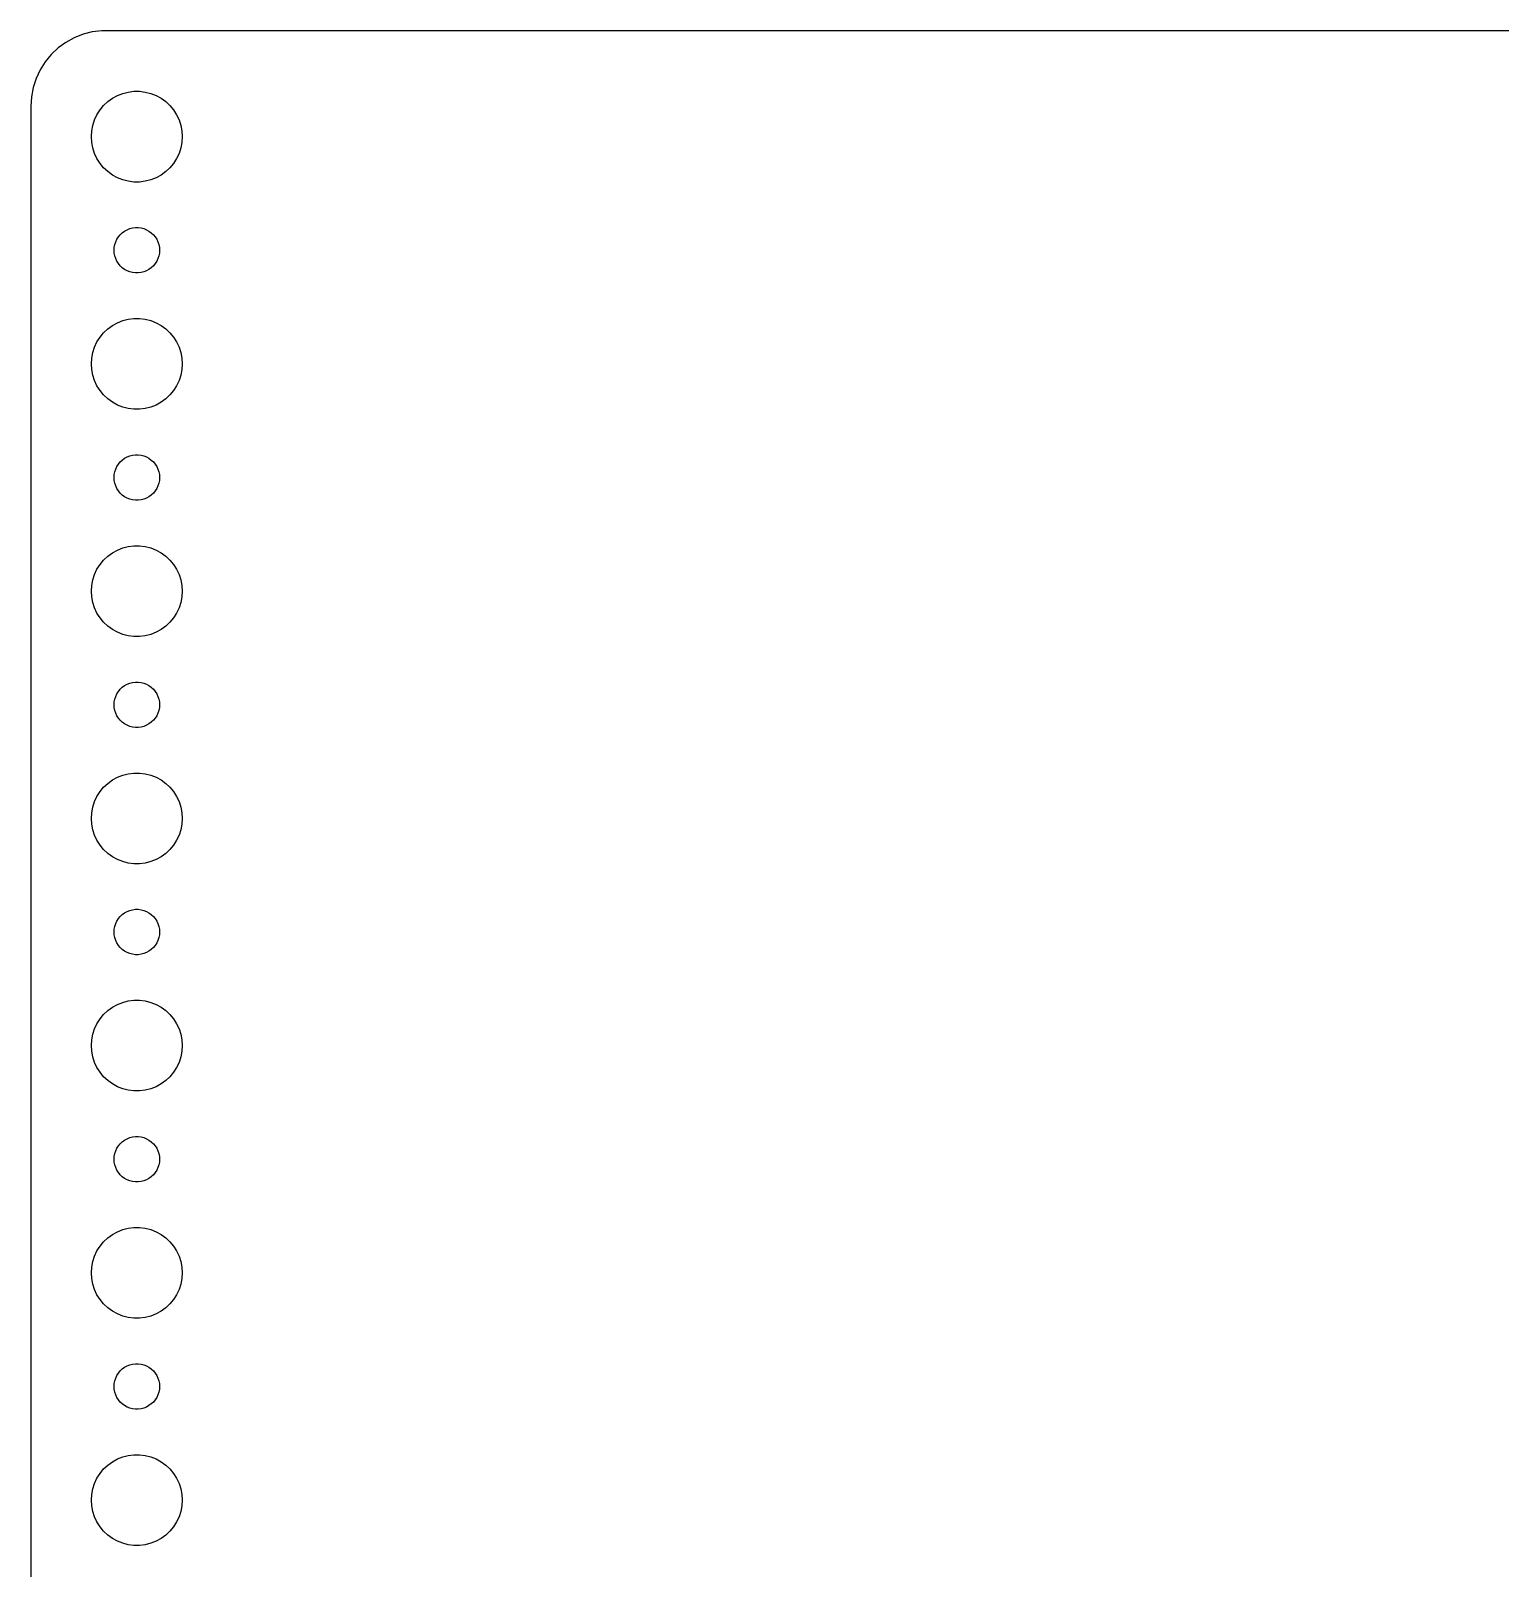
# Model space of a CAD drawing. Header units: metres. Extents: x -97 to 97, y -97 to 97.
# Drawn here: x -97 to 0, y -4.5 to 97 of the extents above; entities that cross this region are included whole.
import ezdxf

# ---------------------------------------------------------------- set-up
doc = ezdxf.new("R2010")
doc.units = ezdxf.units.M

msp = doc.modelspace()

# ---------------------------------------------------------------- linework, layer by layer
for p, q in [((-94.1289, 96.5241), (-94.6791, 96.2216)), ((-93.5451, 96.7553), (-94.1289, 96.5241)), ((-92.9369, 96.9114), (-93.5451, 96.7553)), ((-92.3139, 96.9901), (-92.9369, 96.9114)), ((92.3139, 96.9901), (-92.3139, 96.9901)), ((-95.6448, 95.4227), (-96.0451, 94.9389)), ((-95.1871, 95.8526), (-95.6448, 95.4227)), ((-94.6791, 96.2216), (-95.1871, 95.8526)), ((-96.3815, 94.4088), (-96.6489, 93.8406)), ((-96.0451, 94.9389), (-96.3815, 94.4088)), ((-96.6489, 93.8406), (-96.8429, 93.2434)), ((-96.9606, 92.6267), (-97, 92)), ((-96.8429, 93.2434), (-96.9606, 92.6267)), ((-91.9123, 92.3115), (-91.6075, 92.533)), ((-91.6075, 92.533), (-91.2773, 92.7145)), ((-91.2773, 92.7145), (-90.927, 92.8532)), ((-90.927, 92.8532), (-90.5621, 92.9469)), ((-90.5621, 92.9469), (-90.1884, 92.9941)), ((-90.1884, 92.9941), (-89.8116, 92.9941)), ((-89.8116, 92.9941), (-89.4379, 92.9469)), ((-89.4379, 92.9469), (-89.073, 92.8532)), ((-89.073, 92.8532), (-88.7227, 92.7145)), ((-88.7227, 92.7145), (-88.3925, 92.533)), ((-88.3925, 92.533), (-88.0877, 92.3115)), ((-97, 92), (-97, -92)), ((-92.7893, 91.1044), (-92.6289, 91.4453)), ((-92.6289, 91.4453), (-92.427, 91.7634)), ((-92.427, 91.7634), (-92.1869, 92.0536)), ((-92.1869, 92.0536), (-91.9123, 92.3115)), ((-88.0877, 92.3115), (-87.8131, 92.0536)), ((-87.8131, 92.0536), (-87.573, 91.7634)), ((-87.573, 91.7634), (-87.3711, 91.4453)), ((-87.3711, 91.4453), (-87.2107, 91.1044)), ((-93, 90), (-92.9763, 90.376)), ((-92.9763, 90.376), (-92.9057, 90.7461)), ((-92.9057, 90.7461), (-92.7893, 91.1044)), ((-87.2107, 91.1044), (-87.0943, 90.7461)), ((-87.0943, 90.7461), (-87.0237, 90.376)), ((-87.0237, 90.376), (-87, 90)), ((-92.9763, 89.624), (-93, 90)), ((-92.9057, 89.2539), (-92.9763, 89.624)), ((-87.0237, 89.624), (-87.0943, 89.2539)), ((-87, 90), (-87.0237, 89.624)), ((-92.7893, 88.8956), (-92.9057, 89.2539)), ((-92.6289, 88.5547), (-92.7893, 88.8956)), ((-92.427, 88.2366), (-92.6289, 88.5547)), ((-87.3711, 88.5547), (-87.573, 88.2366)), ((-87.2107, 88.8956), (-87.3711, 88.5547)), ((-87.0943, 89.2539), (-87.2107, 88.8956)), ((-92.1869, 87.9464), (-92.427, 88.2366)), ((-91.9123, 87.6885), (-92.1869, 87.9464)), ((-91.6075, 87.467), (-91.9123, 87.6885)), ((-91.2773, 87.2855), (-91.6075, 87.467)), ((-90.927, 87.1468), (-91.2773, 87.2855)), ((-88.7227, 87.2855), (-89.073, 87.1468)), ((-88.3925, 87.467), (-88.7227, 87.2855)), ((-88.0877, 87.6885), (-88.3925, 87.467)), ((-87.8131, 87.9464), (-88.0877, 87.6885)), ((-87.573, 88.2366), (-87.8131, 87.9464)), ((-90.5621, 87.0531), (-90.927, 87.1468)), ((-90.1884, 87.0059), (-90.5621, 87.0531)), ((-89.8116, 87.0059), (-90.1884, 87.0059)), ((-89.4379, 87.0531), (-89.8116, 87.0059)), ((-89.073, 87.1468), (-89.4379, 87.0531)), ((-91.3947, 83.0522), (-91.3145, 83.2226)), ((-91.3145, 83.2226), (-91.2135, 83.3817)), ((-91.2135, 83.3817), (-91.0934, 83.5268)), ((-91.0934, 83.5268), (-90.9561, 83.6558)), ((-90.9561, 83.6558), (-90.8037, 83.7665)), ((-90.8037, 83.7665), (-90.6387, 83.8572)), ((-90.6387, 83.8572), (-90.4635, 83.9266)), ((-90.4635, 83.9266), (-90.2811, 83.9734)), ((-90.2811, 83.9734), (-90.0942, 83.997)), ((-90.0942, 83.997), (-89.9058, 83.997)), ((-89.9058, 83.997), (-89.7189, 83.9734)), ((-89.7189, 83.9734), (-89.5365, 83.9266)), ((-89.5365, 83.9266), (-89.3613, 83.8572)), ((-89.3613, 83.8572), (-89.1963, 83.7665)), ((-89.1963, 83.7665), (-89.0439, 83.6558)), ((-89.0439, 83.6558), (-88.9065, 83.5268)), ((-88.9065, 83.5268), (-88.7865, 83.3817)), ((-88.7865, 83.3817), (-88.6855, 83.2226)), ((-88.6855, 83.2226), (-88.6053, 83.0522)), ((-91.5, 82.5), (-91.4882, 82.688)), ((-91.4882, 82.312), (-91.5, 82.5)), ((-91.4882, 82.688), (-91.4529, 82.873)), ((-91.4529, 82.127), (-91.4882, 82.312)), ((-91.4529, 82.873), (-91.3947, 83.0522)), ((-88.6053, 83.0522), (-88.5471, 82.873)), ((-88.5471, 82.873), (-88.5118, 82.688)), ((-88.5118, 82.312), (-88.5471, 82.127)), ((-88.5118, 82.688), (-88.5, 82.5)), ((-88.5, 82.5), (-88.5118, 82.312)), ((-91.3947, 81.9478), (-91.4529, 82.127)), ((-91.3145, 81.7774), (-91.3947, 81.9478)), ((-91.2135, 81.6183), (-91.3145, 81.7774)), ((-91.0934, 81.4732), (-91.2135, 81.6183)), ((-90.9561, 81.3442), (-91.0934, 81.4732)), ((-90.8037, 81.2335), (-90.9561, 81.3442)), ((-90.6387, 81.1428), (-90.8037, 81.2335)), ((-89.1963, 81.2335), (-89.3613, 81.1428)), ((-89.0439, 81.3442), (-89.1963, 81.2335)), ((-88.9065, 81.4732), (-89.0439, 81.3442)), ((-88.7865, 81.6183), (-88.9065, 81.4732)), ((-88.6855, 81.7774), (-88.7865, 81.6183)), ((-88.6053, 81.9478), (-88.6855, 81.7774)), ((-88.5471, 82.127), (-88.6053, 81.9478)), ((-90.4635, 81.0734), (-90.6387, 81.1428)), ((-90.2811, 81.0266), (-90.4635, 81.0734)), ((-90.0942, 81.003), (-90.2811, 81.0266)), ((-89.9058, 81.003), (-90.0942, 81.003)), ((-89.7189, 81.0266), (-89.9058, 81.003)), ((-89.5365, 81.0734), (-89.7189, 81.0266)), ((-89.3613, 81.1428), (-89.5365, 81.0734)), ((-92.1869, 77.0536), (-91.9123, 77.3115)), ((-91.9123, 77.3115), (-91.6075, 77.533)), ((-91.6075, 77.533), (-91.2773, 77.7145)), ((-91.2773, 77.7145), (-90.927, 77.8532)), ((-90.927, 77.8532), (-90.5621, 77.9469)), ((-90.5621, 77.9469), (-90.1884, 77.9941)), ((-90.1884, 77.9941), (-89.8116, 77.9941)), ((-89.8116, 77.9941), (-89.4379, 77.9469)), ((-89.4379, 77.9469), (-89.073, 77.8532)), ((-89.073, 77.8532), (-88.7227, 77.7145)), ((-88.7227, 77.7145), (-88.3925, 77.533)), ((-88.3925, 77.533), (-88.0877, 77.3115)), ((-88.0877, 77.3115), (-87.8131, 77.0536)), ((-92.7893, 76.1044), (-92.6289, 76.4453)), ((-92.6289, 76.4453), (-92.427, 76.7634)), ((-92.427, 76.7634), (-92.1869, 77.0536)), ((-87.8131, 77.0536), (-87.573, 76.7634)), ((-87.573, 76.7634), (-87.3711, 76.4453)), ((-87.3711, 76.4453), (-87.2107, 76.1044)), ((-93, 75), (-92.9763, 75.376)), ((-92.9763, 75.376), (-92.9057, 75.7461)), ((-92.9057, 75.7461), (-92.7893, 76.1044)), ((-87.2107, 76.1044), (-87.0943, 75.7461)), ((-87.0943, 75.7461), (-87.0237, 75.376)), ((-87.0237, 75.376), (-87, 75)), ((-92.9763, 74.624), (-93, 75)), ((-92.9057, 74.2539), (-92.9763, 74.624)), ((-92.7893, 73.8956), (-92.9057, 74.2539)), ((-87.0943, 74.2539), (-87.2107, 73.8956)), ((-87.0237, 74.624), (-87.0943, 74.2539)), ((-87, 75), (-87.0237, 74.624)), ((-92.6289, 73.5547), (-92.7893, 73.8956)), ((-92.427, 73.2366), (-92.6289, 73.5547)), ((-92.1869, 72.9464), (-92.427, 73.2366)), ((-87.573, 73.2366), (-87.8131, 72.9464)), ((-87.3711, 73.5547), (-87.573, 73.2366)), ((-87.2107, 73.8956), (-87.3711, 73.5547)), ((-91.9123, 72.6885), (-92.1869, 72.9464)), ((-91.6075, 72.467), (-91.9123, 72.6885)), ((-91.2773, 72.2855), (-91.6075, 72.467)), ((-90.927, 72.1468), (-91.2773, 72.2855)), ((-90.5621, 72.0531), (-90.927, 72.1468)), ((-89.073, 72.1468), (-89.4379, 72.0531)), ((-88.7227, 72.2855), (-89.073, 72.1468)), ((-88.3925, 72.467), (-88.7227, 72.2855)), ((-88.0877, 72.6885), (-88.3925, 72.467)), ((-87.8131, 72.9464), (-88.0877, 72.6885)), ((-90.1884, 72.0059), (-90.5621, 72.0531)), ((-89.8116, 72.0059), (-90.1884, 72.0059)), ((-89.4379, 72.0531), (-89.8116, 72.0059)), ((-91.4529, 67.873), (-91.3947, 68.0522)), ((-91.3947, 68.0522), (-91.3145, 68.2226)), ((-91.3145, 68.2226), (-91.2135, 68.3817)), ((-91.2135, 68.3817), (-91.0934, 68.5268)), ((-91.0934, 68.5268), (-90.9561, 68.6558)), ((-90.9561, 68.6558), (-90.8037, 68.7665)), ((-90.8037, 68.7665), (-90.6387, 68.8572)), ((-90.6387, 68.8572), (-90.4635, 68.9266)), ((-90.4635, 68.9266), (-90.2811, 68.9734)), ((-90.2811, 68.9734), (-90.0942, 68.997)), ((-90.0942, 68.997), (-89.9058, 68.997)), ((-89.9058, 68.997), (-89.7189, 68.9734)), ((-89.7189, 68.9734), (-89.5365, 68.9266)), ((-89.5365, 68.9266), (-89.3613, 68.8572)), ((-89.3613, 68.8572), (-89.1963, 68.7665)), ((-89.1963, 68.7665), (-89.0439, 68.6558)), ((-89.0439, 68.6558), (-88.9065, 68.5268)), ((-88.9065, 68.5268), (-88.7865, 68.3817)), ((-88.7865, 68.3817), (-88.6855, 68.2226)), ((-88.6855, 68.2226), (-88.6053, 68.0522)), ((-88.6053, 68.0522), (-88.5471, 67.873)), ((-91.5, 67.5), (-91.4882, 67.688)), ((-91.4882, 67.312), (-91.5, 67.5)), ((-91.4882, 67.688), (-91.4529, 67.873)), ((-91.4529, 67.127), (-91.4882, 67.312)), ((-91.3947, 66.9478), (-91.4529, 67.127)), ((-88.5471, 67.127), (-88.6053, 66.9478)), ((-88.5471, 67.873), (-88.5118, 67.688)), ((-88.5118, 67.312), (-88.5471, 67.127)), ((-88.5118, 67.688), (-88.5, 67.5)), ((-88.5, 67.5), (-88.5118, 67.312)), ((-91.3145, 66.7774), (-91.3947, 66.9478)), ((-91.2135, 66.6183), (-91.3145, 66.7774)), ((-91.0934, 66.4732), (-91.2135, 66.6183)), ((-90.9561, 66.3442), (-91.0934, 66.4732)), ((-90.8037, 66.2335), (-90.9561, 66.3442)), ((-90.6387, 66.1428), (-90.8037, 66.2335)), ((-90.4635, 66.0734), (-90.6387, 66.1428)), ((-90.2811, 66.0266), (-90.4635, 66.0734)), ((-90.0942, 66.003), (-90.2811, 66.0266)), ((-89.9058, 66.003), (-90.0942, 66.003)), ((-89.7189, 66.0266), (-89.9058, 66.003)), ((-89.5365, 66.0734), (-89.7189, 66.0266)), ((-89.3613, 66.1428), (-89.5365, 66.0734)), ((-89.1963, 66.2335), (-89.3613, 66.1428)), ((-89.0439, 66.3442), (-89.1963, 66.2335)), ((-88.9065, 66.4732), (-89.0439, 66.3442)), ((-88.7865, 66.6183), (-88.9065, 66.4732)), ((-88.6855, 66.7774), (-88.7865, 66.6183)), ((-88.6053, 66.9478), (-88.6855, 66.7774)), ((-90.927, 62.8532), (-90.5621, 62.9469)), ((-90.5621, 62.9469), (-90.1884, 62.9941)), ((-90.1884, 62.9941), (-89.8116, 62.9941)), ((-89.8116, 62.9941), (-89.4379, 62.9469)), ((-89.4379, 62.9469), (-89.073, 62.8532)), ((-92.427, 61.7634), (-92.1869, 62.0536)), ((-92.1869, 62.0536), (-91.9123, 62.3115)), ((-91.9123, 62.3115), (-91.6075, 62.533)), ((-91.6075, 62.533), (-91.2773, 62.7145)), ((-91.2773, 62.7145), (-90.927, 62.8532)), ((-89.073, 62.8532), (-88.7227, 62.7145)), ((-88.7227, 62.7145), (-88.3925, 62.533)), ((-88.3925, 62.533), (-88.0877, 62.3115)), ((-88.0877, 62.3115), (-87.8131, 62.0536)), ((-87.8131, 62.0536), (-87.573, 61.7634)), ((-92.9057, 60.7461), (-92.7893, 61.1044)), ((-92.7893, 61.1044), (-92.6289, 61.4453)), ((-92.6289, 61.4453), (-92.427, 61.7634)), ((-87.573, 61.7634), (-87.3711, 61.4453)), ((-87.3711, 61.4453), (-87.2107, 61.1044)), ((-87.2107, 61.1044), (-87.0943, 60.7461)), ((-93, 60), (-92.9763, 60.376)), ((-92.9763, 59.624), (-93, 60)), ((-92.9763, 60.376), (-92.9057, 60.7461)), ((-87.0943, 60.7461), (-87.0237, 60.376)), ((-87.0237, 60.376), (-87, 60)), ((-87, 60), (-87.0237, 59.624)), ((-92.9057, 59.2539), (-92.9763, 59.624)), ((-92.7893, 58.8956), (-92.9057, 59.2539)), ((-92.6289, 58.5547), (-92.7893, 58.8956)), ((-87.2107, 58.8956), (-87.3711, 58.5547)), ((-87.0943, 59.2539), (-87.2107, 58.8956)), ((-87.0237, 59.624), (-87.0943, 59.2539)), ((-92.427, 58.2366), (-92.6289, 58.5547)), ((-92.1869, 57.9464), (-92.427, 58.2366)), ((-91.9123, 57.6885), (-92.1869, 57.9464)), ((-87.8131, 57.9464), (-88.0877, 57.6885)), ((-87.573, 58.2366), (-87.8131, 57.9464)), ((-87.3711, 58.5547), (-87.573, 58.2366)), ((-91.6075, 57.467), (-91.9123, 57.6885)), ((-91.2773, 57.2855), (-91.6075, 57.467)), ((-90.927, 57.1468), (-91.2773, 57.2855)), ((-90.5621, 57.0531), (-90.927, 57.1468)), ((-90.1884, 57.0059), (-90.5621, 57.0531)), ((-89.8116, 57.0059), (-90.1884, 57.0059)), ((-89.4379, 57.0531), (-89.8116, 57.0059)), ((-89.073, 57.1468), (-89.4379, 57.0531)), ((-88.7227, 57.2855), (-89.073, 57.1468)), ((-88.3925, 57.467), (-88.7227, 57.2855)), ((-88.0877, 57.6885), (-88.3925, 57.467)), ((-90.8037, 53.7665), (-90.6387, 53.8572)), ((-90.6387, 53.8572), (-90.4635, 53.9266)), ((-90.4635, 53.9266), (-90.2811, 53.9734)), ((-90.2811, 53.9734), (-90.0942, 53.997)), ((-90.0942, 53.997), (-89.9058, 53.997)), ((-89.9058, 53.997), (-89.7189, 53.9734)), ((-89.7189, 53.9734), (-89.5365, 53.9266)), ((-89.5365, 53.9266), (-89.3613, 53.8572)), ((-89.3613, 53.8572), (-89.1963, 53.7665)), ((-91.4882, 52.688), (-91.4529, 52.873)), ((-91.4529, 52.873), (-91.3947, 53.0522)), ((-91.3947, 53.0522), (-91.3145, 53.2226)), ((-91.3145, 53.2226), (-91.2135, 53.3817)), ((-91.2135, 53.3817), (-91.0934, 53.5268)), ((-91.0934, 53.5268), (-90.9561, 53.6558)), ((-90.9561, 53.6558), (-90.8037, 53.7665)), ((-89.1963, 53.7665), (-89.0439, 53.6558)), ((-89.0439, 53.6558), (-88.9065, 53.5268)), ((-88.9065, 53.5268), (-88.7865, 53.3817)), ((-88.7865, 53.3817), (-88.6855, 53.2226)), ((-88.6855, 53.2226), (-88.6053, 53.0522)), ((-88.6053, 53.0522), (-88.5471, 52.873)), ((-88.5471, 52.873), (-88.5118, 52.688)), ((-91.5, 52.5), (-91.4882, 52.688)), ((-91.4882, 52.312), (-91.5, 52.5)), ((-91.4529, 52.127), (-91.4882, 52.312)), ((-91.3947, 51.9478), (-91.4529, 52.127)), ((-91.3145, 51.7774), (-91.3947, 51.9478)), ((-91.2135, 51.6183), (-91.3145, 51.7774)), ((-88.6855, 51.7774), (-88.7865, 51.6183)), ((-88.6053, 51.9478), (-88.6855, 51.7774)), ((-88.5471, 52.127), (-88.6053, 51.9478)), ((-88.5118, 52.312), (-88.5471, 52.127)), ((-88.5118, 52.688), (-88.5, 52.5)), ((-88.5, 52.5), (-88.5118, 52.312)), ((-91.0934, 51.4732), (-91.2135, 51.6183)), ((-90.9561, 51.3442), (-91.0934, 51.4732)), ((-90.8037, 51.2335), (-90.9561, 51.3442)), ((-90.6387, 51.1428), (-90.8037, 51.2335)), ((-90.4635, 51.0734), (-90.6387, 51.1428)), ((-90.2811, 51.0266), (-90.4635, 51.0734)), ((-90.0942, 51.003), (-90.2811, 51.0266)), ((-89.9058, 51.003), (-90.0942, 51.003)), ((-89.7189, 51.0266), (-89.9058, 51.003)), ((-89.5365, 51.0734), (-89.7189, 51.0266)), ((-89.3613, 51.1428), (-89.5365, 51.0734)), ((-89.1963, 51.2335), (-89.3613, 51.1428)), ((-89.0439, 51.3442), (-89.1963, 51.2335)), ((-88.9065, 51.4732), (-89.0439, 51.3442)), ((-88.7865, 51.6183), (-88.9065, 51.4732)), ((-91.6075, 47.533), (-91.2773, 47.7145)), ((-91.2773, 47.7145), (-90.927, 47.8532)), ((-90.927, 47.8532), (-90.5621, 47.9469)), ((-90.5621, 47.9469), (-90.1884, 47.9941)), ((-90.1884, 47.9941), (-89.8116, 47.9941)), ((-89.8116, 47.9941), (-89.4379, 47.9469)), ((-89.4379, 47.9469), (-89.073, 47.8532)), ((-89.073, 47.8532), (-88.7227, 47.7145)), ((-88.7227, 47.7145), (-88.3925, 47.533)), ((-92.6289, 46.4453), (-92.427, 46.7634)), ((-92.427, 46.7634), (-92.1869, 47.0536)), ((-92.1869, 47.0536), (-91.9123, 47.3115)), ((-91.9123, 47.3115), (-91.6075, 47.533)), ((-88.3925, 47.533), (-88.0877, 47.3115)), ((-88.0877, 47.3115), (-87.8131, 47.0536)), ((-87.8131, 47.0536), (-87.573, 46.7634)), ((-87.573, 46.7634), (-87.3711, 46.4453)), ((-92.9763, 45.376), (-92.9057, 45.7461)), ((-92.9057, 45.7461), (-92.7893, 46.1044)), ((-92.7893, 46.1044), (-92.6289, 46.4453)), ((-87.3711, 46.4453), (-87.2107, 46.1044)), ((-87.2107, 46.1044), (-87.0943, 45.7461)), ((-87.0943, 45.7461), (-87.0237, 45.376)), ((-93, 45), (-92.9763, 45.376)), ((-92.9763, 44.624), (-93, 45)), ((-87.0237, 45.376), (-87, 45)), ((-87, 45), (-87.0237, 44.624)), ((-92.9057, 44.2539), (-92.9763, 44.624)), ((-92.7893, 43.8956), (-92.9057, 44.2539)), ((-92.6289, 43.5547), (-92.7893, 43.8956)), ((-87.2107, 43.8956), (-87.3711, 43.5547)), ((-87.0943, 44.2539), (-87.2107, 43.8956)), ((-87.0237, 44.624), (-87.0943, 44.2539)), ((-92.427, 43.2366), (-92.6289, 43.5547)), ((-92.1869, 42.9464), (-92.427, 43.2366)), ((-91.9123, 42.6885), (-92.1869, 42.9464)), ((-91.6075, 42.467), (-91.9123, 42.6885)), ((-88.0877, 42.6885), (-88.3925, 42.467)), ((-87.8131, 42.9464), (-88.0877, 42.6885)), ((-87.573, 43.2366), (-87.8131, 42.9464)), ((-87.3711, 43.5547), (-87.573, 43.2366)), ((-91.2773, 42.2855), (-91.6075, 42.467)), ((-90.927, 42.1468), (-91.2773, 42.2855)), ((-90.5621, 42.0531), (-90.927, 42.1468)), ((-90.1884, 42.0059), (-90.5621, 42.0531)), ((-89.8116, 42.0059), (-90.1884, 42.0059)), ((-89.4379, 42.0531), (-89.8116, 42.0059)), ((-89.073, 42.1468), (-89.4379, 42.0531)), ((-88.7227, 42.2855), (-89.073, 42.1468)), ((-88.3925, 42.467), (-88.7227, 42.2855)), ((-91.0934, 38.5268), (-90.9561, 38.6558)), ((-90.9561, 38.6558), (-90.8037, 38.7665)), ((-90.8037, 38.7665), (-90.6387, 38.8572)), ((-90.6387, 38.8572), (-90.4635, 38.9266)), ((-90.4635, 38.9266), (-90.2811, 38.9734)), ((-90.2811, 38.9734), (-90.0942, 38.997)), ((-90.0942, 38.997), (-89.9058, 38.997)), ((-89.9058, 38.997), (-89.7189, 38.9734)), ((-89.7189, 38.9734), (-89.5365, 38.9266)), ((-89.5365, 38.9266), (-89.3613, 38.8572)), ((-89.3613, 38.8572), (-89.1963, 38.7665)), ((-89.1963, 38.7665), (-89.0439, 38.6558)), ((-89.0439, 38.6558), (-88.9065, 38.5268)), ((-91.5, 37.5), (-91.4882, 37.688)), ((-91.4882, 37.688), (-91.4529, 37.873)), ((-91.4529, 37.873), (-91.3947, 38.0522)), ((-91.3947, 38.0522), (-91.3145, 38.2226)), ((-91.3145, 38.2226), (-91.2135, 38.3817)), ((-91.2135, 38.3817), (-91.0934, 38.5268)), ((-88.9065, 38.5268), (-88.7865, 38.3817)), ((-88.7865, 38.3817), (-88.6855, 38.2226)), ((-88.6855, 38.2226), (-88.6053, 38.0522)), ((-88.6053, 38.0522), (-88.5471, 37.873)), ((-88.5471, 37.873), (-88.5118, 37.688)), ((-88.5118, 37.688), (-88.5, 37.5)), ((-91.4882, 37.312), (-91.5, 37.5)), ((-91.4529, 37.127), (-91.4882, 37.312)), ((-91.3947, 36.9478), (-91.4529, 37.127)), ((-91.3145, 36.7774), (-91.3947, 36.9478)), ((-91.2135, 36.6183), (-91.3145, 36.7774)), ((-91.0934, 36.4732), (-91.2135, 36.6183)), ((-88.7865, 36.6183), (-88.9065, 36.4732)), ((-88.6855, 36.7774), (-88.7865, 36.6183)), ((-88.6053, 36.9478), (-88.6855, 36.7774)), ((-88.5471, 37.127), (-88.6053, 36.9478)), ((-88.5118, 37.312), (-88.5471, 37.127)), ((-88.5, 37.5), (-88.5118, 37.312)), ((-90.9561, 36.3442), (-91.0934, 36.4732)), ((-90.8037, 36.2335), (-90.9561, 36.3442)), ((-90.6387, 36.1428), (-90.8037, 36.2335)), ((-90.4635, 36.0734), (-90.6387, 36.1428)), ((-90.2811, 36.0266), (-90.4635, 36.0734)), ((-90.0942, 36.003), (-90.2811, 36.0266)), ((-89.9058, 36.003), (-90.0942, 36.003)), ((-89.7189, 36.0266), (-89.9058, 36.003)), ((-89.5365, 36.0734), (-89.7189, 36.0266)), ((-89.3613, 36.1428), (-89.5365, 36.0734)), ((-89.1963, 36.2335), (-89.3613, 36.1428)), ((-89.0439, 36.3442), (-89.1963, 36.2335)), ((-88.9065, 36.4732), (-89.0439, 36.3442)), ((-91.9123, 32.3115), (-91.6075, 32.533)), ((-91.6075, 32.533), (-91.2773, 32.7145)), ((-91.2773, 32.7145), (-90.927, 32.8532)), ((-90.927, 32.8532), (-90.5621, 32.9469)), ((-90.5621, 32.9469), (-90.1884, 32.9941)), ((-90.1884, 32.9941), (-89.8116, 32.9941)), ((-89.8116, 32.9941), (-89.4379, 32.9469)), ((-89.4379, 32.9469), (-89.073, 32.8532)), ((-89.073, 32.8532), (-88.7227, 32.7145)), ((-88.7227, 32.7145), (-88.3925, 32.533)), ((-88.3925, 32.533), (-88.0877, 32.3115)), ((-92.6289, 31.4453), (-92.427, 31.7634)), ((-92.427, 31.7634), (-92.1869, 32.0536)), ((-92.1869, 32.0536), (-91.9123, 32.3115)), ((-88.0877, 32.3115), (-87.8131, 32.0536)), ((-87.8131, 32.0536), (-87.573, 31.7634)), ((-87.573, 31.7634), (-87.3711, 31.4453)), ((-92.9763, 30.376), (-92.9057, 30.7461)), ((-92.9057, 30.7461), (-92.7893, 31.1044)), ((-92.7893, 31.1044), (-92.6289, 31.4453)), ((-87.3711, 31.4453), (-87.2107, 31.1044)), ((-87.2107, 31.1044), (-87.0943, 30.7461)), ((-87.0943, 30.7461), (-87.0237, 30.376)), ((-93, 30), (-92.9763, 30.376)), ((-92.9763, 29.624), (-93, 30)), ((-92.9057, 29.2539), (-92.9763, 29.624)), ((-87.0237, 29.624), (-87.0943, 29.2539)), ((-87.0237, 30.376), (-87, 30)), ((-87, 30), (-87.0237, 29.624)), ((-92.7893, 28.8956), (-92.9057, 29.2539)), ((-92.6289, 28.5547), (-92.7893, 28.8956)), ((-92.427, 28.2366), (-92.6289, 28.5547)), ((-87.3711, 28.5547), (-87.573, 28.2366)), ((-87.2107, 28.8956), (-87.3711, 28.5547)), ((-87.0943, 29.2539), (-87.2107, 28.8956)), ((-92.1869, 27.9464), (-92.427, 28.2366)), ((-91.9123, 27.6884), (-92.1869, 27.9464)), ((-91.6075, 27.467), (-91.9123, 27.6884)), ((-91.2773, 27.2855), (-91.6075, 27.467)), ((-88.3925, 27.467), (-88.7227, 27.2855)), ((-88.0877, 27.6884), (-88.3925, 27.467)), ((-87.8131, 27.9464), (-88.0877, 27.6884)), ((-87.573, 28.2366), (-87.8131, 27.9464)), ((-90.927, 27.1468), (-91.2773, 27.2855)), ((-90.5621, 27.0531), (-90.927, 27.1468)), ((-90.1884, 27.0059), (-90.5621, 27.0531)), ((-89.8116, 27.0059), (-90.1884, 27.0059)), ((-89.4379, 27.0531), (-89.8116, 27.0059)), ((-89.073, 27.1468), (-89.4379, 27.0531)), ((-88.7227, 27.2855), (-89.073, 27.1468)), ((-91.3145, 23.2226), (-91.2135, 23.3817)), ((-91.2135, 23.3817), (-91.0934, 23.5268)), ((-91.0934, 23.5268), (-90.9561, 23.6558)), ((-90.9561, 23.6558), (-90.8037, 23.7665)), ((-90.8037, 23.7665), (-90.6387, 23.8572)), ((-90.6387, 23.8572), (-90.4635, 23.9266)), ((-90.4635, 23.9266), (-90.2811, 23.9734)), ((-90.2811, 23.9734), (-90.0942, 23.997)), ((-90.0942, 23.997), (-89.9058, 23.997)), ((-89.9058, 23.997), (-89.7189, 23.9734)), ((-89.7189, 23.9734), (-89.5365, 23.9266)), ((-89.5365, 23.9266), (-89.3613, 23.8572)), ((-89.3613, 23.8572), (-89.1963, 23.7665)), ((-89.1963, 23.7665), (-89.0439, 23.6558)), ((-89.0439, 23.6558), (-88.9065, 23.5268)), ((-88.9065, 23.5268), (-88.7865, 23.3817)), ((-88.7865, 23.3817), (-88.6855, 23.2226)), ((-91.5, 22.5), (-91.4882, 22.688)), ((-91.4882, 22.312), (-91.5, 22.5)), ((-91.4882, 22.688), (-91.4529, 22.873)), ((-91.4529, 22.873), (-91.3947, 23.0522)), ((-91.3947, 23.0522), (-91.3145, 23.2226)), ((-88.6855, 23.2226), (-88.6053, 23.0522)), ((-88.6053, 23.0522), (-88.5471, 22.873)), ((-88.5471, 22.873), (-88.5118, 22.688)), ((-88.5118, 22.688), (-88.5, 22.5)), ((-88.5, 22.5), (-88.5118, 22.312)), ((-91.4529, 22.127), (-91.4882, 22.312)), ((-91.3947, 21.9478), (-91.4529, 22.127)), ((-91.3145, 21.7774), (-91.3947, 21.9478)), ((-91.2135, 21.6183), (-91.3145, 21.7774)), ((-91.0934, 21.4732), (-91.2135, 21.6183)), ((-90.9561, 21.3442), (-91.0934, 21.4732)), ((-90.8037, 21.2335), (-90.9561, 21.3442)), ((-89.0439, 21.3442), (-89.1963, 21.2335)), ((-88.9065, 21.4732), (-89.0439, 21.3442)), ((-88.7865, 21.6183), (-88.9065, 21.4732)), ((-88.6855, 21.7774), (-88.7865, 21.6183)), ((-88.6053, 21.9478), (-88.6855, 21.7774)), ((-88.5471, 22.127), (-88.6053, 21.9478)), ((-88.5118, 22.312), (-88.5471, 22.127)), ((-90.6387, 21.1427), (-90.8037, 21.2335)), ((-90.4635, 21.0734), (-90.6387, 21.1427)), ((-90.2811, 21.0266), (-90.4635, 21.0734)), ((-90.0942, 21.003), (-90.2811, 21.0266)), ((-89.9058, 21.003), (-90.0942, 21.003)), ((-89.7189, 21.0266), (-89.9058, 21.003)), ((-89.5365, 21.0734), (-89.7189, 21.0266)), ((-89.3613, 21.1427), (-89.5365, 21.0734)), ((-89.1963, 21.2335), (-89.3613, 21.1427)), ((-92.1869, 17.0536), (-91.9123, 17.3115)), ((-91.9123, 17.3115), (-91.6075, 17.533)), ((-91.6075, 17.533), (-91.2773, 17.7145)), ((-91.2773, 17.7145), (-90.927, 17.8532)), ((-90.927, 17.8532), (-90.5621, 17.9469)), ((-90.5621, 17.9469), (-90.1884, 17.9941)), ((-90.1884, 17.9941), (-89.8116, 17.9941)), ((-89.8116, 17.9941), (-89.4379, 17.9469)), ((-89.4379, 17.9469), (-89.073, 17.8532)), ((-89.073, 17.8532), (-88.7227, 17.7145)), ((-88.7227, 17.7145), (-88.3925, 17.533)), ((-88.3925, 17.533), (-88.0877, 17.3115)), ((-88.0877, 17.3115), (-87.8131, 17.0536)), ((-92.7893, 16.1044), (-92.6289, 16.4453)), ((-92.6289, 16.4453), (-92.427, 16.7634)), ((-92.427, 16.7634), (-92.1869, 17.0536)), ((-87.8131, 17.0536), (-87.573, 16.7634)), ((-87.573, 16.7634), (-87.3711, 16.4453)), ((-87.3711, 16.4453), (-87.2107, 16.1044)), ((-93, 15), (-92.9763, 15.376)), ((-92.9763, 15.376), (-92.9057, 15.7461)), ((-92.9057, 15.7461), (-92.7893, 16.1044)), ((-87.2107, 16.1044), (-87.0943, 15.7461)), ((-87.0943, 15.7461), (-87.0237, 15.376)), ((-87.0237, 15.376), (-87, 15)), ((-92.9763, 14.624), (-93, 15)), ((-92.9057, 14.2539), (-92.9763, 14.624)), ((-92.7893, 13.8956), (-92.9057, 14.2539)), ((-87.0943, 14.2539), (-87.2107, 13.8956)), ((-87.0237, 14.624), (-87.0943, 14.2539)), ((-87, 15), (-87.0237, 14.624)), ((-92.6289, 13.5547), (-92.7893, 13.8956)), ((-92.427, 13.2366), (-92.6289, 13.5547)), ((-92.1869, 12.9464), (-92.427, 13.2366)), ((-87.573, 13.2366), (-87.8131, 12.9464)), ((-87.3711, 13.5547), (-87.573, 13.2366)), ((-87.2107, 13.8956), (-87.3711, 13.5547)), ((-91.9123, 12.6884), (-92.1869, 12.9464)), ((-91.6075, 12.467), (-91.9123, 12.6884)), ((-91.2773, 12.2855), (-91.6075, 12.467)), ((-90.927, 12.1468), (-91.2773, 12.2855)), ((-88.7227, 12.2855), (-89.073, 12.1468)), ((-88.3925, 12.467), (-88.7227, 12.2855)), ((-88.0877, 12.6884), (-88.3925, 12.467)), ((-87.8131, 12.9464), (-88.0877, 12.6884)), ((-90.5621, 12.0531), (-90.927, 12.1468)), ((-90.1884, 12.0059), (-90.5621, 12.0531)), ((-89.8116, 12.0059), (-90.1884, 12.0059)), ((-89.4379, 12.0531), (-89.8116, 12.0059)), ((-89.073, 12.1468), (-89.4379, 12.0531)), ((-91.3947, 8.05219), (-91.3145, 8.22263)), ((-91.3145, 8.22263), (-91.2135, 8.38167)), ((-91.2135, 8.38167), (-91.0934, 8.52681)), ((-91.0934, 8.52681), (-90.9561, 8.65576)), ((-90.9561, 8.65576), (-90.8037, 8.76648)), ((-90.8037, 8.76648), (-90.6387, 8.85724)), ((-90.6387, 8.85724), (-90.4635, 8.92657)), ((-90.4635, 8.92657), (-90.2811, 8.97342)), ((-90.2811, 8.97342), (-90.0942, 8.99704)), ((-90.0942, 8.99704), (-89.9058, 8.99704)), ((-89.9058, 8.99704), (-89.7189, 8.97342)), ((-89.7189, 8.97342), (-89.5365, 8.92657)), ((-89.5365, 8.92657), (-89.3613, 8.85724)), ((-89.3613, 8.85724), (-89.1963, 8.76648)), ((-89.1963, 8.76648), (-89.0439, 8.65576)), ((-89.0439, 8.65576), (-88.9065, 8.52681)), ((-88.9065, 8.52681), (-88.7865, 8.38167)), ((-88.7865, 8.38167), (-88.6855, 8.22263)), ((-88.6855, 8.22263), (-88.6053, 8.05219)), ((-91.5, 7.5), (-91.4882, 7.68799)), ((-91.4882, 7.312), (-91.5, 7.5)), ((-91.4882, 7.68799), (-91.4529, 7.87303)), ((-91.4529, 7.12695), (-91.4882, 7.312)), ((-91.4529, 7.87303), (-91.3947, 8.05219)), ((-91.3947, 6.9478), (-91.4529, 7.12695)), ((-88.6053, 8.05219), (-88.5471, 7.87303)), ((-88.5471, 7.12695), (-88.6053, 6.9478)), ((-88.5471, 7.87303), (-88.5118, 7.68799)), ((-88.5118, 7.312), (-88.5471, 7.12695)), ((-88.5118, 7.68799), (-88.5, 7.5)), ((-88.5, 7.5), (-88.5118, 7.312)), ((-91.3145, 6.77736), (-91.3947, 6.9478)), ((-91.2135, 6.61832), (-91.3145, 6.77736)), ((-91.0934, 6.47318), (-91.2135, 6.61832)), ((-90.9561, 6.34422), (-91.0934, 6.47318)), ((-90.8037, 6.23351), (-90.9561, 6.34422)), ((-90.6387, 6.14275), (-90.8037, 6.23351)), ((-90.4635, 6.07341), (-90.6387, 6.14275)), ((-89.3613, 6.14275), (-89.5365, 6.07341)), ((-89.1963, 6.23351), (-89.3613, 6.14275)), ((-89.0439, 6.34422), (-89.1963, 6.23351)), ((-88.9065, 6.47318), (-89.0439, 6.34422)), ((-88.7865, 6.61832), (-88.9065, 6.47318)), ((-88.6855, 6.77736), (-88.7865, 6.61832)), ((-88.6053, 6.9478), (-88.6855, 6.77736)), ((-90.2811, 6.02657), (-90.4635, 6.07341)), ((-90.0942, 6.00294), (-90.2811, 6.02657)), ((-89.9058, 6.00294), (-90.0942, 6.00294)), ((-89.7189, 6.02657), (-89.9058, 6.00294)), ((-89.5365, 6.07341), (-89.7189, 6.02657)), ((-92.427, 1.76335), (-92.1869, 2.05363)), ((-92.1869, 2.05363), (-91.9123, 2.31154)), ((-91.9123, 2.31154), (-91.6075, 2.53297)), ((-91.6075, 2.53297), (-91.2773, 2.71448)), ((-91.2773, 2.71448), (-90.927, 2.85316)), ((-90.927, 2.85316), (-90.5621, 2.94685)), ((-90.5621, 2.94685), (-90.1884, 2.99408)), ((-90.1884, 2.99408), (-89.8116, 2.99408)), ((-89.8116, 2.99408), (-89.4379, 2.94685)), ((-89.4379, 2.94685), (-89.073, 2.85316)), ((-89.073, 2.85316), (-88.7227, 2.71448)), ((-88.7227, 2.71448), (-88.3925, 2.53297)), ((-88.3925, 2.53297), (-88.0877, 2.31154)), ((-88.0877, 2.31154), (-87.8131, 2.05363)), ((-87.8131, 2.05363), (-87.573, 1.76335)), ((-92.9057, 0.74606), (-92.7893, 1.10437)), ((-92.7893, 1.10437), (-92.6289, 1.44525)), ((-92.6289, 1.44525), (-92.427, 1.76335)), ((-87.573, 1.76335), (-87.3711, 1.44525)), ((-87.3711, 1.44525), (-87.2107, 1.10437)), ((-87.2107, 1.10437), (-87.0943, 0.74606)), ((-93, 0), (-92.9763, 0.37599)), ((-92.9763, -0.37599), (-93, 0)), ((-92.9763, 0.37599), (-92.9057, 0.74606)), ((-87.0943, 0.74606), (-87.0237, 0.37599)), ((-87.0237, 0.37599), (-87, 0)), ((-87, 0), (-87.0237, -0.37599)), ((-92.9057, -0.74606), (-92.9763, -0.37599)), ((-92.7893, -1.10437), (-92.9057, -0.74606)), ((-87.0943, -0.74606), (-87.2107, -1.10437)), ((-87.0237, -0.37599), (-87.0943, -0.74606)), ((-92.6289, -1.44525), (-92.7893, -1.10437)), ((-92.427, -1.76335), (-92.6289, -1.44525)), ((-92.1869, -2.05363), (-92.427, -1.76335)), ((-87.573, -1.76335), (-87.8131, -2.05363)), ((-87.3711, -1.44525), (-87.573, -1.76335)), ((-87.2107, -1.10437), (-87.3711, -1.44525)), ((-91.9123, -2.31154), (-92.1869, -2.05363)), ((-91.6075, -2.53297), (-91.9123, -2.31154)), ((-91.2773, -2.71448), (-91.6075, -2.53297)), ((-90.927, -2.85316), (-91.2773, -2.71448)), ((-90.5621, -2.94685), (-90.927, -2.85316)), ((-90.1884, -2.99408), (-90.5621, -2.94685)), ((-89.8116, -2.99408), (-90.1884, -2.99408)), ((-89.4379, -2.94685), (-89.8116, -2.99408)), ((-89.073, -2.85316), (-89.4379, -2.94685)), ((-88.7227, -2.71448), (-89.073, -2.85316)), ((-88.3925, -2.53297), (-88.7227, -2.71448)), ((-88.0877, -2.31154), (-88.3925, -2.53297)), ((-87.8131, -2.05363), (-88.0877, -2.31154))]:
    msp.add_line(p, q)

doc.saveas('drawing.dxf')
